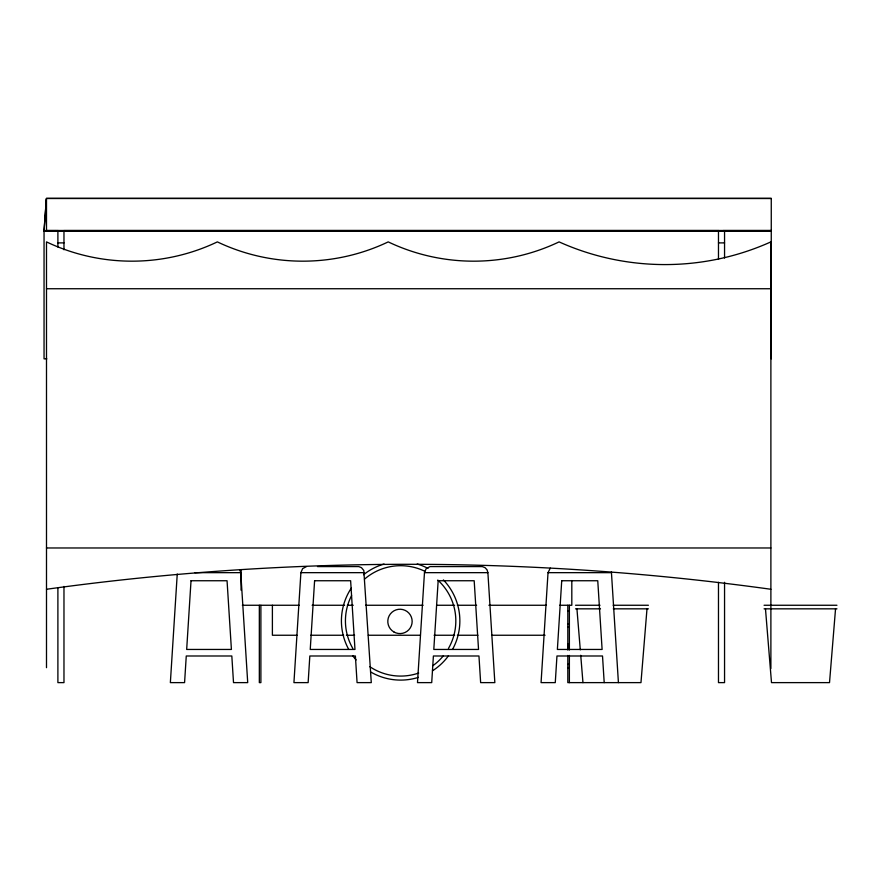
<?xml version="1.0" encoding="UTF-8"?>
<svg xmlns="http://www.w3.org/2000/svg" width="881" height="881" viewBox="0 0 881 881"><rect width="100%" height="100%" fill="white"/><g stroke="black" fill="none" stroke-linecap="round" stroke-linejoin="round"><path stroke-width="1.32" d="M177.246 574.016L170.363 682.621L184.581 682.621L186.265 655.993L231.824 655.993L233.509 682.621L247.715 682.621L240.755 572.661L239.918 569.842M306.467 566.582L302.612 568.641L300.895 572.661L293.935 682.621L308.141 682.621L309.826 655.993L355.384 655.993L357.069 682.621L371.286 682.621L363.809 570.503L361.485 567.672L358.754 566.582L317.468 566.582M424.466 572.661L417.495 682.621L431.712 682.621L433.397 655.993L478.956 655.993L480.641 682.621L494.847 682.621L487.887 572.661L487.05 569.842L485.057 567.672L482.314 566.582L430.027 566.582L426.173 568.641L424.466 572.661L487.887 572.661M550.273 568.124L548.026 572.661L541.066 682.621L555.272 682.621L556.957 655.993L602.516 655.993L604.201 682.621M46.803 358.853L44.05 358.853L44.05 230.58L46.374 198.478L771.26 198.489M44.05 230.58L55.569 230.591L55.569 231.263L44.05 231.24L46.374 199.139M646.995 608.837L640.972 682.621L567.816 682.621L567.816 655.431M835.54 608.837L829.517 682.621L771.503 682.621L765.479 608.837M46.495 230.492L771.26 230.492M55.569 230.591L58.322 230.591M63.828 230.591L718.962 230.591M723.092 230.591L771.26 230.591M44.05 231.263L771.26 231.263M57.893 242.892L63.972 242.892M718.478 242.892L724.556 242.892M46.495 288.737L770.886 288.737M46.495 547.971L770.886 547.971M194.822 572.661L240.755 572.661M300.895 572.661L364.316 572.661M548.026 572.661L611.447 572.661L618.418 682.621M242.341 605.258L299.21 605.258M312.127 605.258L344.592 605.258M347.345 605.258L353.237 605.258M365.571 605.258L423.111 605.258M436.723 605.258L454.629 605.258M457.349 605.258L476.61 605.258M488.889 605.258L546.44 605.258M559.699 605.258L571.813 605.258L571.813 580.535M575.524 605.258L600.027 605.258M613.176 605.258L648.405 605.258M764.069 605.258L836.95 605.258M575.524 608.837L600.49 608.837M613.264 608.837L648.405 608.837M764.069 608.837L836.95 608.837M567.816 610.852L569.379 610.852M567.816 623.726L569.379 623.726M567.816 626.677L569.379 626.677M297.051 635.245L272.394 635.245L272.394 605.258M310.762 635.245L343.645 635.245M346.387 635.245L354.603 635.245M368.302 635.245L420.38 635.245M434.08 635.245L454.629 635.245M457.371 635.245L477.92 635.245M491.631 635.245L545.064 635.245M567.816 644.066L569.379 644.066M567.816 645.597L569.379 645.597M567.816 645.773L569.379 645.773M567.816 647.326L569.379 647.326M567.816 664.406L569.379 664.406M567.816 667.589L569.379 667.589M567.816 668.349L569.379 668.349M611.359 571.923L611.447 572.661M576.934 608.837L580.282 649.826M580.733 655.288L582.958 682.621M771.26 358.853L771.26 198.379L46.495 198.379L46.495 231.263M770.886 668.525L770.886 241.89A252.087 245.204 0 0 1 559.083 241.89A193.996 188.699 0 0 1 388.213 241.89A193.996 188.699 0 0 1 217.354 241.89A193.996 188.699 0 0 1 46.495 241.89L46.495 667.677M724.556 231.263L724.556 258.012M724.556 582.308L724.556 682.621L718.478 682.621L718.478 582.308M718.478 231.263L718.478 259.388M569.379 605.258L569.379 650.046M569.379 655.431L569.379 682.621M567.816 605.258L567.816 650.046M260.886 605.258L260.886 682.621L259.333 682.621L259.333 605.258M241.042 569.544L241.042 590.149M63.972 231.263L63.972 249.764M63.972 586.427L63.972 682.621L57.893 682.621L57.893 587.803M57.893 231.263L57.893 247.021M437.769 580.061A55.195 55.195 0 0 1 448.429 648.493M443.187 656.037A55.195 55.195 0 0 1 432.637 665.86M418.673 673.051A55.195 55.195 0 0 1 369.701 666.609M352.829 648.493A55.195 55.195 0 0 1 351.574 595.578M364.47 579.18A55.195 55.195 0 0 1 424.763 571.251M443.407 579.929A59.214 59.214 0 0 1 452.548 649.385M448.396 655.905A59.214 59.214 0 0 1 432.439 670.848M418.42 677.368A59.214 59.214 0 0 1 371.022 672.17M356.122 659.946A59.214 59.214 0 0 1 352.874 655.905M348.722 649.385A59.214 59.214 0 0 1 351.387 588.001M363.556 574.709A59.214 59.214 0 0 1 384.072 564.027M417.198 564.027A59.214 59.214 0 0 1 427.99 568.366M46.495 589.268A2568.137 2497.998 0 0 1 770.886 589.268M191.023 580.744L186.673 649.451L231.406 649.451L227.056 580.744L191.023 580.744M314.594 580.744L310.244 649.451L354.977 649.451L350.627 580.744L314.594 580.744M438.165 580.744L433.804 649.451L478.537 649.451L474.187 580.744L438.165 580.744M561.726 580.744L557.376 649.451L602.108 649.451L597.759 580.744L561.726 580.744M393.895 631.952A12.169 12.169 0 0 0 412.154 621.413A12.169 12.169 0 0 0 393.895 610.863A12.169 12.169 0 0 0 393.895 631.952"/></g></svg>
